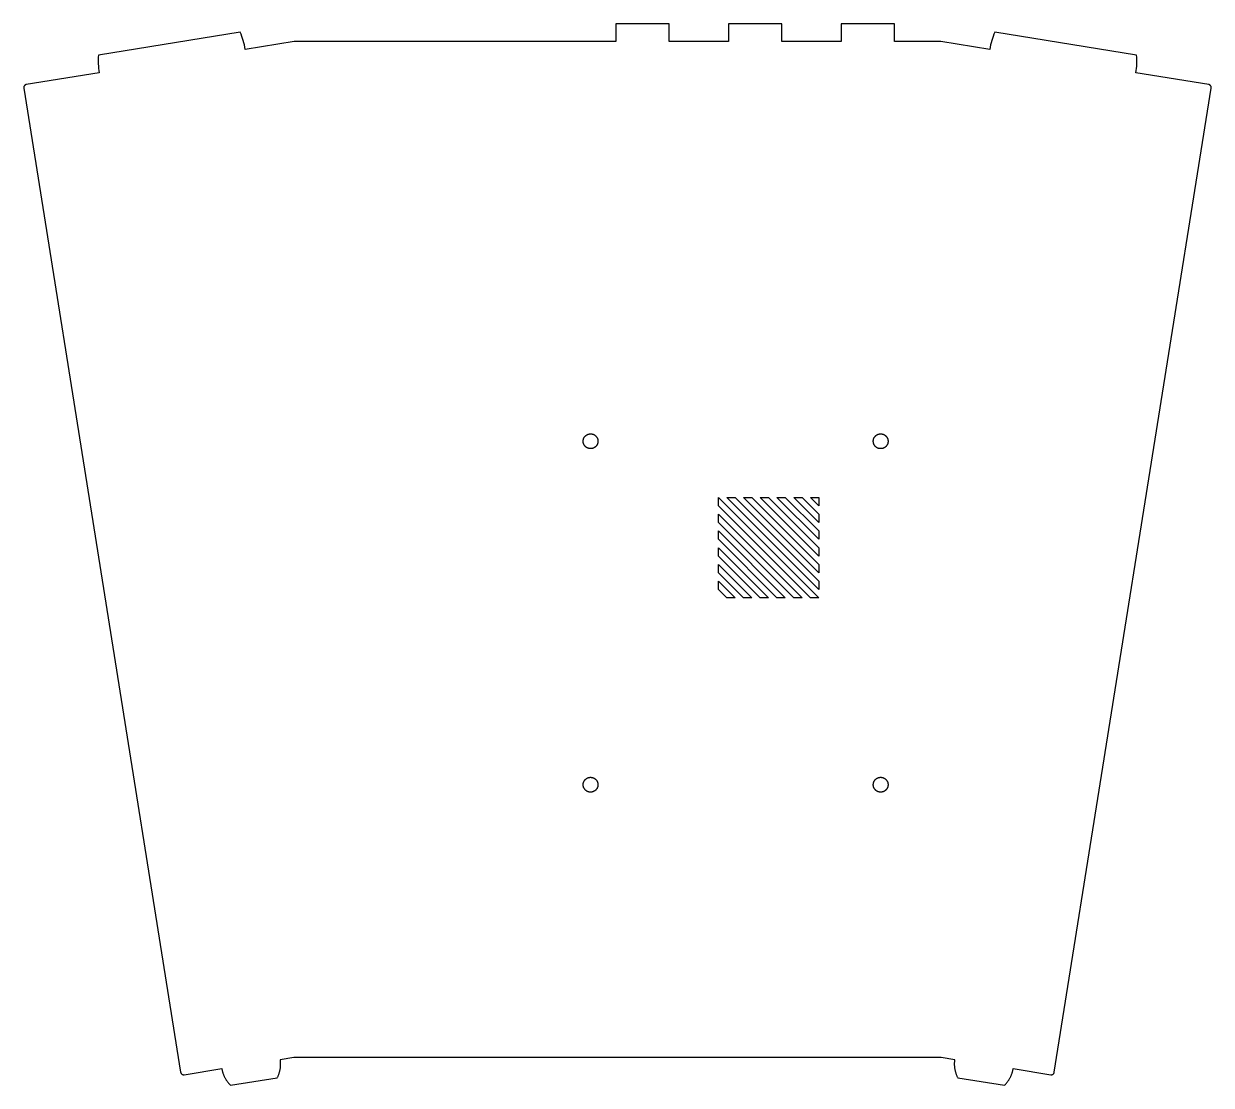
# Model space of a CAD drawing. Header units: millimetres. Extents: x -5 to 338, y -158 to 221.
# Drawn here: x 137.4 to 338, y 16.7 to 195.9 of the extents above; entities that cross this region are included whole.
import ezdxf

# ---------------------------------------------------------------- set-up
doc = ezdxf.new("R2010")
doc.units = ezdxf.units.MM
doc.header["$MEASUREMENT"] = 0
doc.layers.add('plot', color=12, linetype='Continuous', true_color=0xb80000)

msp = doc.modelspace()

# ---------------------------------------------------------------- linework, layer by layer
at = {"layer": 'plot'}
for points in [[(246.42, 195.91), (237.42, 195.91), (237.42, 192.91)], [(246.42, 192.91), (246.42, 195.91)], [(265.46, 195.91), (256.46, 195.91), (256.46, 192.91)], [(265.46, 192.91), (265.46, 195.91)], [(284.5, 195.91), (275.5, 195.91), (275.5, 192.91)], [(284.5, 192.91), (284.5, 195.91)], [(194.35, 192.91), (183.09, 192.91), (174.84, 191.58), (174.77, 191.96), (174.7, 192.33), (174.61, 192.69), (174.51, 193.06), (174.4, 193.42), (174.28, 193.78), (174.14, 194.14), (174, 194.49), (150.04, 190.63), (150.01, 190.26), (150, 189.88), (150, 189.5), (150.01, 189.12), (150.03, 188.74), (150.06, 188.36), (150.1, 187.99), (150.16, 187.61), (137.85, 185.64), (137.84, 185.63), (137.82, 185.63), (137.81, 185.63), (137.8, 185.63), (137.79, 185.62), (137.78, 185.62), (137.77, 185.62), (137.76, 185.61), (137.75, 185.61), (137.74, 185.6), (137.72, 185.6), (137.71, 185.59), (137.7, 185.59), (137.69, 185.58), (137.68, 185.58), (137.67, 185.57), (137.66, 185.56), (137.65, 185.56), (137.64, 185.55), (137.63, 185.54), (137.62, 185.54), (137.61, 185.53), (137.6, 185.52), (137.59, 185.51), (137.58, 185.5), (137.57, 185.49), (137.56, 185.48), (137.55, 185.47), (137.54, 185.47), (137.54, 185.46), (137.53, 185.45), (137.52, 185.43), (137.51, 185.42), (137.51, 185.41), (137.5, 185.4), (137.49, 185.39), (137.49, 185.38), (137.48, 185.37), (137.47, 185.36), (137.47, 185.35), (137.46, 185.33), (137.46, 185.32), (137.45, 185.31), (137.45, 185.3), (137.45, 185.29), (137.44, 185.27), (137.44, 185.26), (137.44, 185.25), (137.43, 185.24), (137.43, 185.23), (137.43, 185.21), (137.43, 185.2), (137.43, 185.19), (137.43, 185.18), (137.43, 185.17), (137.43, 185.15), (137.43, 185.14), (137.43, 185.13), (137.43, 185.12), (137.43, 185.11), (137.43, 185.1), (137.43, 185.08), (137.43, 185.07), (137.43, 185.06), (163.93, 18.87), (163.93, 18.86), (163.93, 18.85), (163.93, 18.83), (163.94, 18.82), (163.94, 18.81), (163.94, 18.8), (163.95, 18.79), (163.95, 18.78), (163.95, 18.77), (163.96, 18.76), (163.96, 18.75), (163.97, 18.73), (163.97, 18.72), (163.98, 18.71), (163.98, 18.7), (163.99, 18.69), (164, 18.68), (164, 18.67), (164.01, 18.66), (164.02, 18.65), (164.03, 18.64), (164.03, 18.63), (164.04, 18.62), (164.05, 18.61), (164.06, 18.6), (164.07, 18.59), (164.08, 18.58), (164.09, 18.57), (164.1, 18.56), (164.11, 18.56), (164.12, 18.55), (164.13, 18.54), (164.14, 18.53), (164.15, 18.53), (164.16, 18.52), (164.17, 18.51), (164.18, 18.51), (164.19, 18.5), (164.2, 18.49), (164.22, 18.49), (164.23, 18.48), (164.24, 18.48), (164.25, 18.48), (164.26, 18.47), (164.28, 18.47), (164.29, 18.46), (164.3, 18.46), (164.31, 18.46), (164.32, 18.46), (164.34, 18.45), (164.35, 18.45), (164.36, 18.45), (164.37, 18.45), (164.38, 18.45), (164.4, 18.45), (164.41, 18.45), (164.42, 18.45), (164.43, 18.45), (164.44, 18.45), (164.45, 18.45), (164.47, 18.45), (164.48, 18.45), (164.49, 18.45), (164.5, 18.45), (170.89, 19.47), (170.9, 19.37), (170.92, 19.27), (170.94, 19.18), (170.96, 19.08), (170.99, 18.98), (171.01, 18.89), (171.04, 18.79), (171.07, 18.69), (171.11, 18.6), (171.14, 18.5), (171.18, 18.41), (171.22, 18.32), (171.26, 18.22), (171.3, 18.13), (171.34, 18.04), (171.39, 17.95), (171.44, 17.86), (171.48, 17.77), (171.54, 17.68), (171.59, 17.6), (171.64, 17.51), (171.7, 17.43), (171.76, 17.35), (171.82, 17.26), (171.88, 17.18), (171.94, 17.11), (172.01, 17.03), (172.07, 16.95), (172.14, 16.88), (172.21, 16.81), (172.27, 16.73), (172.35, 16.66)], [(196.51, 192.91), (194.35, 192.91)], [(212.51, 192.91), (196.51, 192.91)], [(214.51, 192.91), (212.51, 192.91)], [(232.51, 192.91), (214.51, 192.91)], [(234.51, 192.91), (232.51, 192.91)], [(237.42, 192.91), (234.51, 192.91)], [(256.46, 192.91), (246.42, 192.91)], [(275.5, 192.91), (265.46, 192.91)], [(292.34, 192.91), (284.5, 192.91)], [(303.09, 16.66), (303.16, 16.73), (303.23, 16.81), (303.29, 16.88), (303.36, 16.95), (303.43, 17.03), (303.49, 17.11), (303.55, 17.18), (303.61, 17.26), (303.67, 17.35), (303.73, 17.43), (303.79, 17.51), (303.84, 17.6), (303.89, 17.68), (303.95, 17.77), (304, 17.86), (304.04, 17.95), (304.09, 18.04), (304.13, 18.13), (304.18, 18.22), (304.22, 18.32), (304.25, 18.41), (304.29, 18.5), (304.33, 18.6), (304.36, 18.69), (304.39, 18.79), (304.42, 18.89), (304.44, 18.98), (304.47, 19.08), (304.49, 19.18), (304.51, 19.27), (304.53, 19.37), (304.55, 19.47), (310.93, 18.45), (310.94, 18.45), (310.95, 18.45), (310.97, 18.45), (310.98, 18.45), (310.99, 18.45), (311, 18.45), (311.01, 18.45), (311.02, 18.45), (311.03, 18.45), (311.05, 18.45), (311.06, 18.45), (311.07, 18.45), (311.08, 18.45), (311.09, 18.45), (311.11, 18.46), (311.12, 18.46), (311.13, 18.46), (311.14, 18.46), (311.16, 18.47), (311.17, 18.47), (311.18, 18.48), (311.19, 18.48), (311.2, 18.48), (311.21, 18.49), (311.23, 18.49), (311.24, 18.5), (311.25, 18.51), (311.26, 18.51), (311.27, 18.52), (311.28, 18.53), (311.29, 18.53), (311.3, 18.54), (311.31, 18.55), (311.32, 18.56), (311.33, 18.56), (311.34, 18.57), (311.35, 18.58), (311.36, 18.59), (311.37, 18.6), (311.38, 18.61), (311.39, 18.62), (311.4, 18.63), (311.41, 18.64), (311.41, 18.65), (311.42, 18.66), (311.43, 18.67), (311.43, 18.68), (311.44, 18.69), (311.45, 18.7), (311.45, 18.71), (311.46, 18.72), (311.46, 18.73), (311.47, 18.75), (311.47, 18.76), (311.48, 18.77), (311.48, 18.78), (311.49, 18.79), (311.49, 18.8), (311.49, 18.81), (311.5, 18.82), (311.5, 18.83), (311.5, 18.85), (311.5, 18.86), (311.5, 18.87), (338, 185.06), (338, 185.07), (338, 185.08), (338, 185.1), (338, 185.11), (338.01, 185.12), (338.01, 185.13), (338.01, 185.14), (338.01, 185.15), (338.01, 185.17), (338, 185.18), (338, 185.19), (338, 185.2), (338, 185.21), (338, 185.23), (338, 185.24), (337.99, 185.25), (337.99, 185.26), (337.99, 185.27), (337.98, 185.29), (337.98, 185.3), (337.98, 185.31), (337.97, 185.32), (337.97, 185.33), (337.96, 185.35), (337.96, 185.36), (337.95, 185.37), (337.95, 185.38), (337.94, 185.39), (337.93, 185.4), (337.93, 185.41), (337.92, 185.42), (337.91, 185.43), (337.9, 185.45), (337.9, 185.46), (337.89, 185.47), (337.88, 185.47), (337.87, 185.48), (337.86, 185.49), (337.85, 185.5), (337.84, 185.51), (337.83, 185.52), (337.82, 185.53), (337.81, 185.54), (337.8, 185.54), (337.79, 185.55), (337.78, 185.56), (337.77, 185.56), (337.76, 185.57), (337.75, 185.58), (337.74, 185.58), (337.73, 185.59), (337.72, 185.59), (337.71, 185.6), (337.7, 185.6), (337.68, 185.61), (337.67, 185.61), (337.66, 185.62), (337.65, 185.62), (337.64, 185.62), (337.63, 185.63), (337.62, 185.63), (337.61, 185.63), (337.6, 185.63), (337.59, 185.64), (325.28, 187.61), (325.33, 187.99), (325.37, 188.36), (325.41, 188.74), (325.43, 189.12), (325.43, 189.5), (325.43, 189.88), (325.42, 190.26), (325.39, 190.63), (301.43, 194.49), (301.29, 194.14), (301.16, 193.78), (301.03, 193.42), (300.92, 193.06), (300.82, 192.69), (300.74, 192.33), (300.66, 191.96), (300.59, 191.58), (292.34, 192.91)], [(232.63, 126.54), (232.67, 126.56), (232.71, 126.57), (232.75, 126.59), (232.79, 126.6), (232.83, 126.61), (232.87, 126.63), (232.92, 126.63), (232.96, 126.64), (233, 126.65), (233.05, 126.65), (233.09, 126.66), (233.13, 126.66), (233.18, 126.66), (233.22, 126.66), (233.26, 126.66), (233.31, 126.65), (233.35, 126.65), (233.39, 126.64), (233.43, 126.63), (233.48, 126.62), (233.52, 126.61), (233.56, 126.6), (233.6, 126.58), (233.64, 126.57), (233.68, 126.55), (233.72, 126.53), (233.76, 126.51), (233.8, 126.49), (233.83, 126.47), (233.87, 126.44), (233.9, 126.42), (233.94, 126.39), (233.97, 126.36), (234.01, 126.34), (234.04, 126.31), (234.07, 126.28), (234.1, 126.24), (234.13, 126.21), (234.15, 126.18), (234.18, 126.14), (234.2, 126.11), (234.23, 126.07), (234.25, 126.03), (234.27, 125.99), (234.29, 125.96), (234.31, 125.92), (234.33, 125.88), (234.34, 125.84), (234.35, 125.79), (234.37, 125.75), (234.38, 125.71), (234.39, 125.67), (234.4, 125.63), (234.4, 125.58), (234.41, 125.54), (234.41, 125.5), (234.41, 125.45), (234.42, 125.41), (234.41, 125.37), (234.41, 125.32), (234.41, 125.28), (234.4, 125.24), (234.4, 125.19), (234.39, 125.15), (234.38, 125.11), (234.37, 125.07), (234.36, 125.03), (234.34, 124.99), (234.33, 124.94), (234.31, 124.9), (234.29, 124.87), (234.27, 124.83), (234.25, 124.79), (234.23, 124.75), (234.2, 124.72), (234.18, 124.68), (234.15, 124.64), (234.13, 124.61), (234.1, 124.58), (234.07, 124.55), (234.04, 124.52), (234.01, 124.49), (233.97, 124.46), (233.94, 124.43), (233.91, 124.4), (233.87, 124.38), (233.83, 124.35), (233.8, 124.33), (233.76, 124.31), (233.72, 124.29), (233.68, 124.27), (233.64, 124.25), (233.6, 124.24), (233.56, 124.22), (233.52, 124.21), (233.48, 124.2), (233.44, 124.19), (233.39, 124.18), (233.35, 124.17), (233.31, 124.17), (233.26, 124.16), (233.22, 124.16), (233.18, 124.16), (233.13, 124.16), (233.09, 124.16), (233.05, 124.17), (233, 124.17), (232.96, 124.18), (232.92, 124.18), (232.88, 124.19), (232.83, 124.2), (232.79, 124.22), (232.75, 124.23), (232.71, 124.25), (232.67, 124.26), (232.63, 124.28), (232.59, 124.3), (232.55, 124.32), (232.52, 124.34), (232.48, 124.36), (232.44, 124.39), (232.41, 124.41), (232.37, 124.44), (232.34, 124.47), (232.31, 124.5), (232.28, 124.53), (232.25, 124.56), (232.22, 124.59), (232.19, 124.63), (232.17, 124.66), (232.14, 124.7), (232.12, 124.73), (232.09, 124.77), (232.07, 124.81), (232.05, 124.84), (232.03, 124.88), (232.01, 124.92), (232, 124.96), (231.98, 125), (231.97, 125.05), (231.96, 125.09), (231.95, 125.13), (231.94, 125.17), (231.93, 125.21), (231.93, 125.26), (231.92, 125.3), (231.92, 125.34), (231.92, 125.39), (231.92, 125.43), (231.92, 125.47), (231.92, 125.52), (231.92, 125.56), (231.93, 125.6), (231.94, 125.65), (231.95, 125.69), (231.96, 125.73), (231.97, 125.77), (231.98, 125.81), (232, 125.85), (232.01, 125.89), (232.03, 125.93), (232.05, 125.97), (232.07, 126.01), (232.09, 126.05), (232.11, 126.09), (232.14, 126.12), (232.16, 126.16), (232.19, 126.19), (232.22, 126.23), (232.25, 126.26), (232.28, 126.29), (232.31, 126.32), (232.34, 126.35), (232.37, 126.38), (232.41, 126.4), (232.44, 126.43), (232.48, 126.45), (232.52, 126.48), (232.55, 126.5), (232.59, 126.52), (232.63, 126.54)], [(281.66, 126.55), (281.7, 126.57), (281.74, 126.58), (281.78, 126.6), (281.82, 126.61), (281.86, 126.62), (281.9, 126.63), (281.95, 126.64), (281.99, 126.65), (282.03, 126.65), (282.08, 126.66), (282.12, 126.66), (282.16, 126.66), (282.21, 126.66), (282.25, 126.66), (282.29, 126.65), (282.34, 126.65), (282.38, 126.64), (282.42, 126.63), (282.46, 126.62), (282.51, 126.61), (282.55, 126.6), (282.59, 126.59), (282.63, 126.57), (282.67, 126.55), (282.71, 126.54), (282.75, 126.52), (282.79, 126.5), (282.82, 126.47), (282.86, 126.45), (282.9, 126.43), (282.93, 126.4), (282.96, 126.37), (283, 126.34), (283.03, 126.31), (283.06, 126.28), (283.09, 126.25), (283.12, 126.22), (283.15, 126.19), (283.17, 126.15), (283.2, 126.12), (283.22, 126.08), (283.24, 126.04), (283.26, 126.01), (283.28, 125.97), (283.3, 125.93), (283.32, 125.89), (283.34, 125.85), (283.35, 125.81), (283.36, 125.77), (283.38, 125.72), (283.39, 125.68), (283.39, 125.64), (283.4, 125.6), (283.41, 125.55), (283.41, 125.51), (283.41, 125.47), (283.42, 125.42), (283.42, 125.38), (283.41, 125.34), (283.41, 125.29), (283.41, 125.25), (283.4, 125.21), (283.39, 125.16), (283.38, 125.12), (283.37, 125.08), (283.36, 125.04), (283.35, 125), (283.33, 124.96), (283.31, 124.92), (283.3, 124.88), (283.28, 124.84), (283.26, 124.8), (283.23, 124.76), (283.21, 124.73), (283.19, 124.69), (283.16, 124.65), (283.13, 124.62), (283.11, 124.59), (283.08, 124.55), (283.05, 124.52), (283.02, 124.49), (282.98, 124.46), (282.95, 124.44), (282.92, 124.41), (282.88, 124.38), (282.85, 124.36), (282.81, 124.34), (282.77, 124.32), (282.73, 124.3), (282.69, 124.28), (282.65, 124.26), (282.61, 124.24), (282.57, 124.23), (282.53, 124.21), (282.49, 124.2), (282.45, 124.19), (282.41, 124.18), (282.36, 124.18), (282.32, 124.17), (282.28, 124.16), (282.23, 124.16), (282.19, 124.16), (282.15, 124.16), (282.1, 124.16), (282.06, 124.16), (282.02, 124.17), (281.97, 124.17), (281.93, 124.18), (281.89, 124.19), (281.85, 124.2), (281.8, 124.21), (281.76, 124.23), (281.72, 124.24), (281.68, 124.26), (281.64, 124.27), (281.6, 124.29), (281.56, 124.31), (281.53, 124.34), (281.49, 124.36), (281.45, 124.38), (281.42, 124.41), (281.38, 124.43), (281.35, 124.46), (281.32, 124.49), (281.29, 124.52), (281.26, 124.55), (281.23, 124.58), (281.2, 124.62), (281.17, 124.65), (281.15, 124.69), (281.12, 124.72), (281.1, 124.76), (281.08, 124.8), (281.06, 124.83), (281.04, 124.87), (281.02, 124.91), (281, 124.95), (280.99, 124.99), (280.97, 125.03), (280.96, 125.08), (280.95, 125.12), (280.94, 125.16), (280.93, 125.2), (280.93, 125.25), (280.92, 125.29), (280.92, 125.33), (280.92, 125.38), (280.92, 125.42), (280.92, 125.46), (280.92, 125.51), (280.92, 125.55), (280.93, 125.59), (280.94, 125.63), (280.94, 125.68), (280.95, 125.72), (280.97, 125.76), (280.98, 125.8), (280.99, 125.84), (281.01, 125.88), (281.03, 125.92), (281.04, 125.96), (281.06, 126), (281.09, 126.04), (281.11, 126.08), (281.13, 126.11), (281.16, 126.15), (281.18, 126.18), (281.21, 126.22), (281.24, 126.25), (281.27, 126.28), (281.3, 126.31), (281.33, 126.34), (281.36, 126.37), (281.4, 126.4), (281.43, 126.42), (281.47, 126.45), (281.5, 126.47), (281.54, 126.49), (281.58, 126.51), (281.62, 126.53), (281.66, 126.55)], [(254.75, 114.51), (254.75, 115.93)], [(254.75, 115.93), (271.72, 98.95)], [(270.31, 98.95), (254.75, 114.51)], [(271.72, 100.37), (256.16, 115.93)], [(256.16, 115.93), (257.58, 115.93)], [(257.58, 115.93), (271.72, 101.78)], [(271.72, 103.2), (258.99, 115.93)], [(258.99, 115.93), (260.41, 115.93)], [(260.41, 115.93), (271.72, 104.61)], [(271.72, 106.03), (261.82, 115.93)], [(261.82, 115.93), (263.24, 115.93)], [(263.24, 115.93), (271.72, 107.44)], [(271.72, 108.85), (264.65, 115.93)], [(264.65, 115.93), (266.06, 115.93)], [(266.06, 115.93), (271.72, 110.27)], [(271.72, 111.68), (267.48, 115.93)], [(267.48, 115.93), (268.89, 115.93)], [(268.89, 115.93), (271.72, 113.1)], [(270.31, 115.93), (271.72, 115.93), (271.72, 114.51)], [(271.72, 114.51), (270.31, 115.93)], [(254.75, 111.68), (254.75, 113.1)], [(254.75, 113.1), (268.89, 98.95)], [(271.72, 113.1), (271.72, 111.68)], [(267.48, 98.95), (254.75, 111.68)], [(254.75, 108.85), (254.75, 110.27)], [(254.75, 110.27), (266.06, 98.95)], [(264.65, 98.95), (254.75, 108.85)], [(271.72, 110.27), (271.72, 108.85)], [(254.75, 106.03), (254.75, 107.44)], [(254.75, 107.44), (263.24, 98.95)], [(271.72, 107.44), (271.72, 106.03)], [(261.82, 98.95), (254.75, 106.03)], [(254.75, 103.2), (254.75, 104.61)], [(254.75, 104.61), (260.41, 98.95)], [(271.72, 104.61), (271.72, 103.2)], [(258.99, 98.95), (254.75, 103.2)], [(254.75, 100.37), (254.75, 101.78)], [(254.75, 101.78), (257.58, 98.95)], [(256.16, 98.95), (254.75, 100.37)], [(271.72, 101.78), (271.72, 100.37)], [(257.58, 98.95), (256.16, 98.95)], [(260.41, 98.95), (258.99, 98.95)], [(263.24, 98.95), (261.82, 98.95)], [(266.06, 98.95), (264.65, 98.95)], [(268.89, 98.95), (267.48, 98.95)], [(271.72, 98.95), (270.31, 98.95)], [(232.43, 68.42), (232.47, 68.45), (232.51, 68.47), (232.54, 68.49), (232.58, 68.51), (232.62, 68.53), (232.66, 68.55), (232.7, 68.57), (232.74, 68.58), (232.78, 68.6), (232.82, 68.61), (232.86, 68.62), (232.91, 68.63), (232.95, 68.64), (232.99, 68.65), (233.03, 68.65), (233.08, 68.66), (233.12, 68.66), (233.16, 68.66), (233.21, 68.66), (233.25, 68.66), (233.29, 68.65), (233.34, 68.65), (233.38, 68.64), (233.42, 68.63), (233.46, 68.62), (233.51, 68.61), (233.55, 68.6), (233.59, 68.59), (233.63, 68.57), (233.67, 68.55), (233.71, 68.54), (233.75, 68.52), (233.79, 68.5), (233.82, 68.47), (233.86, 68.45), (233.9, 68.42), (233.93, 68.4), (233.96, 68.37), (234, 68.34), (234.03, 68.31), (234.06, 68.28), (234.09, 68.25), (234.12, 68.22), (234.15, 68.19), (234.17, 68.15), (234.2, 68.12), (234.22, 68.08), (234.24, 68.04), (234.27, 68), (234.29, 67.97), (234.3, 67.93), (234.32, 67.89), (234.34, 67.85), (234.35, 67.81), (234.36, 67.76), (234.38, 67.72), (234.39, 67.68), (234.39, 67.64), (234.4, 67.6), (234.41, 67.55), (234.41, 67.51), (234.41, 67.47), (234.42, 67.42), (234.42, 67.38), (234.41, 67.34), (234.41, 67.29), (234.41, 67.25), (234.4, 67.21), (234.39, 67.16), (234.38, 67.12), (234.37, 67.08), (234.36, 67.04), (234.35, 67), (234.33, 66.96), (234.31, 66.92), (234.3, 66.88), (234.28, 66.84), (234.26, 66.8), (234.23, 66.76), (234.21, 66.72), (234.19, 66.69), (234.16, 66.65), (234.13, 66.62), (234.11, 66.59), (234.08, 66.55), (234.05, 66.52), (234.02, 66.49), (233.98, 66.46), (233.95, 66.44), (233.92, 66.41), (233.88, 66.38), (233.84, 66.36), (233.81, 66.34), (233.77, 66.32), (233.73, 66.3), (233.69, 66.28), (233.65, 66.26), (233.61, 66.24), (233.57, 66.23), (233.53, 66.21), (233.49, 66.2), (233.45, 66.19), (233.4, 66.18), (233.36, 66.18), (233.32, 66.17), (233.28, 66.16), (233.23, 66.16), (233.19, 66.16), (233.15, 66.16), (233.1, 66.16), (233.06, 66.16), (233.02, 66.17), (232.97, 66.17), (232.93, 66.18), (232.89, 66.19), (232.85, 66.2), (232.8, 66.21), (232.76, 66.23), (232.72, 66.24), (232.68, 66.26), (232.64, 66.28), (232.6, 66.29), (232.56, 66.31), (232.53, 66.34), (232.49, 66.36), (232.45, 66.38), (232.42, 66.41), (232.38, 66.43), (232.35, 66.46), (232.32, 66.49), (232.29, 66.52), (232.26, 66.55), (232.23, 66.58), (232.2, 66.62), (232.17, 66.65), (232.15, 66.69), (232.12, 66.72), (232.1, 66.76), (232.08, 66.8), (232.06, 66.83), (232.04, 66.87), (232.02, 66.91), (232, 66.95), (231.99, 66.99), (231.97, 67.03), (231.96, 67.08), (231.95, 67.12), (231.94, 67.16), (231.93, 67.2), (231.93, 67.25), (231.92, 67.29), (231.92, 67.33), (231.92, 67.38), (231.92, 67.42), (231.92, 67.46), (231.92, 67.51), (231.92, 67.55), (231.93, 67.59), (231.94, 67.63), (231.94, 67.68), (231.95, 67.72), (231.97, 67.76), (231.98, 67.8), (231.99, 67.84), (232.01, 67.88), (232.03, 67.92), (232.04, 67.96), (232.06, 68), (232.09, 68.04), (232.11, 68.08), (232.13, 68.11), (232.16, 68.15), (232.18, 68.18), (232.21, 68.22), (232.24, 68.25), (232.27, 68.28), (232.3, 68.31), (232.33, 68.34), (232.36, 68.37), (232.4, 68.4), (232.43, 68.42)], [(281.35, 68.36), (281.38, 68.38), (281.42, 68.41), (281.45, 68.44), (281.49, 68.46), (281.53, 68.48), (281.56, 68.51), (281.6, 68.53), (281.64, 68.54), (281.68, 68.56), (281.72, 68.58), (281.76, 68.59), (281.8, 68.61), (281.84, 68.62), (281.89, 68.63), (281.93, 68.64), (281.97, 68.64), (282.02, 68.65), (282.06, 68.66), (282.1, 68.66), (282.14, 68.66), (282.19, 68.66), (282.23, 68.66), (282.27, 68.66), (282.32, 68.65), (282.36, 68.64), (282.4, 68.64), (282.45, 68.63), (282.49, 68.62), (282.53, 68.61), (282.57, 68.59), (282.61, 68.58), (282.65, 68.56), (282.69, 68.54), (282.73, 68.52), (282.77, 68.5), (282.81, 68.48), (282.84, 68.46), (282.88, 68.44), (282.92, 68.41), (282.95, 68.38), (282.98, 68.36), (283.01, 68.33), (283.05, 68.3), (283.08, 68.27), (283.11, 68.23), (283.13, 68.2), (283.16, 68.17), (283.19, 68.13), (283.21, 68.1), (283.23, 68.06), (283.26, 68.02), (283.28, 67.98), (283.3, 67.94), (283.31, 67.9), (283.33, 67.86), (283.35, 67.82), (283.36, 67.78), (283.37, 67.74), (283.38, 67.7), (283.39, 67.66), (283.4, 67.61), (283.41, 67.57), (283.41, 67.53), (283.41, 67.48), (283.42, 67.44), (283.42, 67.4), (283.41, 67.35), (283.41, 67.31), (283.41, 67.27), (283.4, 67.23), (283.39, 67.18), (283.39, 67.14), (283.38, 67.1), (283.36, 67.06), (283.35, 67.01), (283.34, 66.97), (283.32, 66.93), (283.3, 66.89), (283.29, 66.85), (283.27, 66.82), (283.24, 66.78), (283.22, 66.74), (283.2, 66.7), (283.17, 66.67), (283.15, 66.63), (283.12, 66.6), (283.09, 66.57), (283.06, 66.54), (283.03, 66.51), (283, 66.48), (282.96, 66.45), (282.93, 66.42), (282.9, 66.4), (282.86, 66.37), (282.82, 66.35), (282.79, 66.33), (282.75, 66.3), (282.71, 66.28), (282.67, 66.27), (282.63, 66.25), (282.59, 66.23), (282.55, 66.22), (282.51, 66.21), (282.47, 66.2), (282.42, 66.19), (282.38, 66.18), (282.34, 66.17), (282.29, 66.17), (282.25, 66.16), (282.21, 66.16), (282.16, 66.16), (282.12, 66.16), (282.08, 66.16), (282.03, 66.17), (281.99, 66.17), (281.95, 66.18), (281.91, 66.19), (281.86, 66.2), (281.82, 66.21), (281.78, 66.22), (281.74, 66.23), (281.7, 66.25), (281.66, 66.27), (281.62, 66.29), (281.58, 66.31), (281.54, 66.33), (281.51, 66.35), (281.47, 66.37), (281.43, 66.4), (281.4, 66.42), (281.37, 66.45), (281.33, 66.48), (281.3, 66.51), (281.27, 66.54), (281.24, 66.57), (281.21, 66.6), (281.18, 66.64), (281.16, 66.67), (281.13, 66.71), (281.11, 66.74), (281.09, 66.78), (281.07, 66.82), (281.05, 66.86), (281.03, 66.89), (281.01, 66.93), (280.99, 66.98), (280.98, 67.02), (280.97, 67.06), (280.95, 67.1), (280.94, 67.14), (280.94, 67.18), (280.93, 67.23), (280.92, 67.27), (280.92, 67.31), (280.92, 67.36), (280.92, 67.4), (280.92, 67.44), (280.92, 67.49), (280.92, 67.53), (280.93, 67.57), (280.93, 67.62), (280.94, 67.66), (280.95, 67.7), (280.96, 67.74), (280.97, 67.78), (280.99, 67.83), (281, 67.87), (281.02, 67.91), (281.04, 67.95), (281.06, 67.98), (281.08, 68.02), (281.1, 68.06), (281.12, 68.1), (281.15, 68.13), (281.17, 68.17), (281.2, 68.2), (281.23, 68.24), (281.26, 68.27), (281.29, 68.3), (281.32, 68.33), (281.35, 68.36)], [(172.35, 16.66), (180.25, 17.92), (180.29, 18.01), (180.33, 18.1), (180.38, 18.19), (180.42, 18.28), (180.46, 18.38), (180.49, 18.47), (180.53, 18.56), (180.56, 18.66), (180.59, 18.75), (180.62, 18.85), (180.65, 18.95), (180.67, 19.05), (180.7, 19.14), (180.72, 19.24), (180.74, 19.34), (180.76, 19.44), (180.77, 19.54), (180.79, 19.64), (180.8, 19.74), (180.81, 19.84), (180.81, 19.95), (180.82, 20.05), (180.82, 20.15), (180.82, 20.25), (180.82, 20.35), (180.82, 20.45), (180.81, 20.55), (180.81, 20.65), (180.8, 20.75), (180.79, 20.85), (180.78, 20.95), (180.76, 21.04), (183.05, 21.41), (292.38, 21.41)], [(292.38, 21.41), (294.67, 21.04), (294.66, 20.95), (294.64, 20.85), (294.63, 20.75), (294.62, 20.65), (294.62, 20.55), (294.61, 20.45), (294.61, 20.35), (294.61, 20.25), (294.61, 20.15), (294.61, 20.05), (294.62, 19.95), (294.63, 19.84), (294.63, 19.74), (294.65, 19.64), (294.66, 19.54), (294.67, 19.44), (294.69, 19.34), (294.71, 19.24), (294.73, 19.14), (294.76, 19.05), (294.78, 18.95), (294.81, 18.85), (294.84, 18.75), (294.87, 18.66), (294.9, 18.56), (294.94, 18.47), (294.98, 18.38), (295.01, 18.28), (295.05, 18.19), (295.1, 18.1), (295.14, 18.01), (295.19, 17.92), (303.09, 16.66)]]:
    msp.add_lwpolyline(points, dxfattribs=at)

doc.saveas('drawing.dxf')
